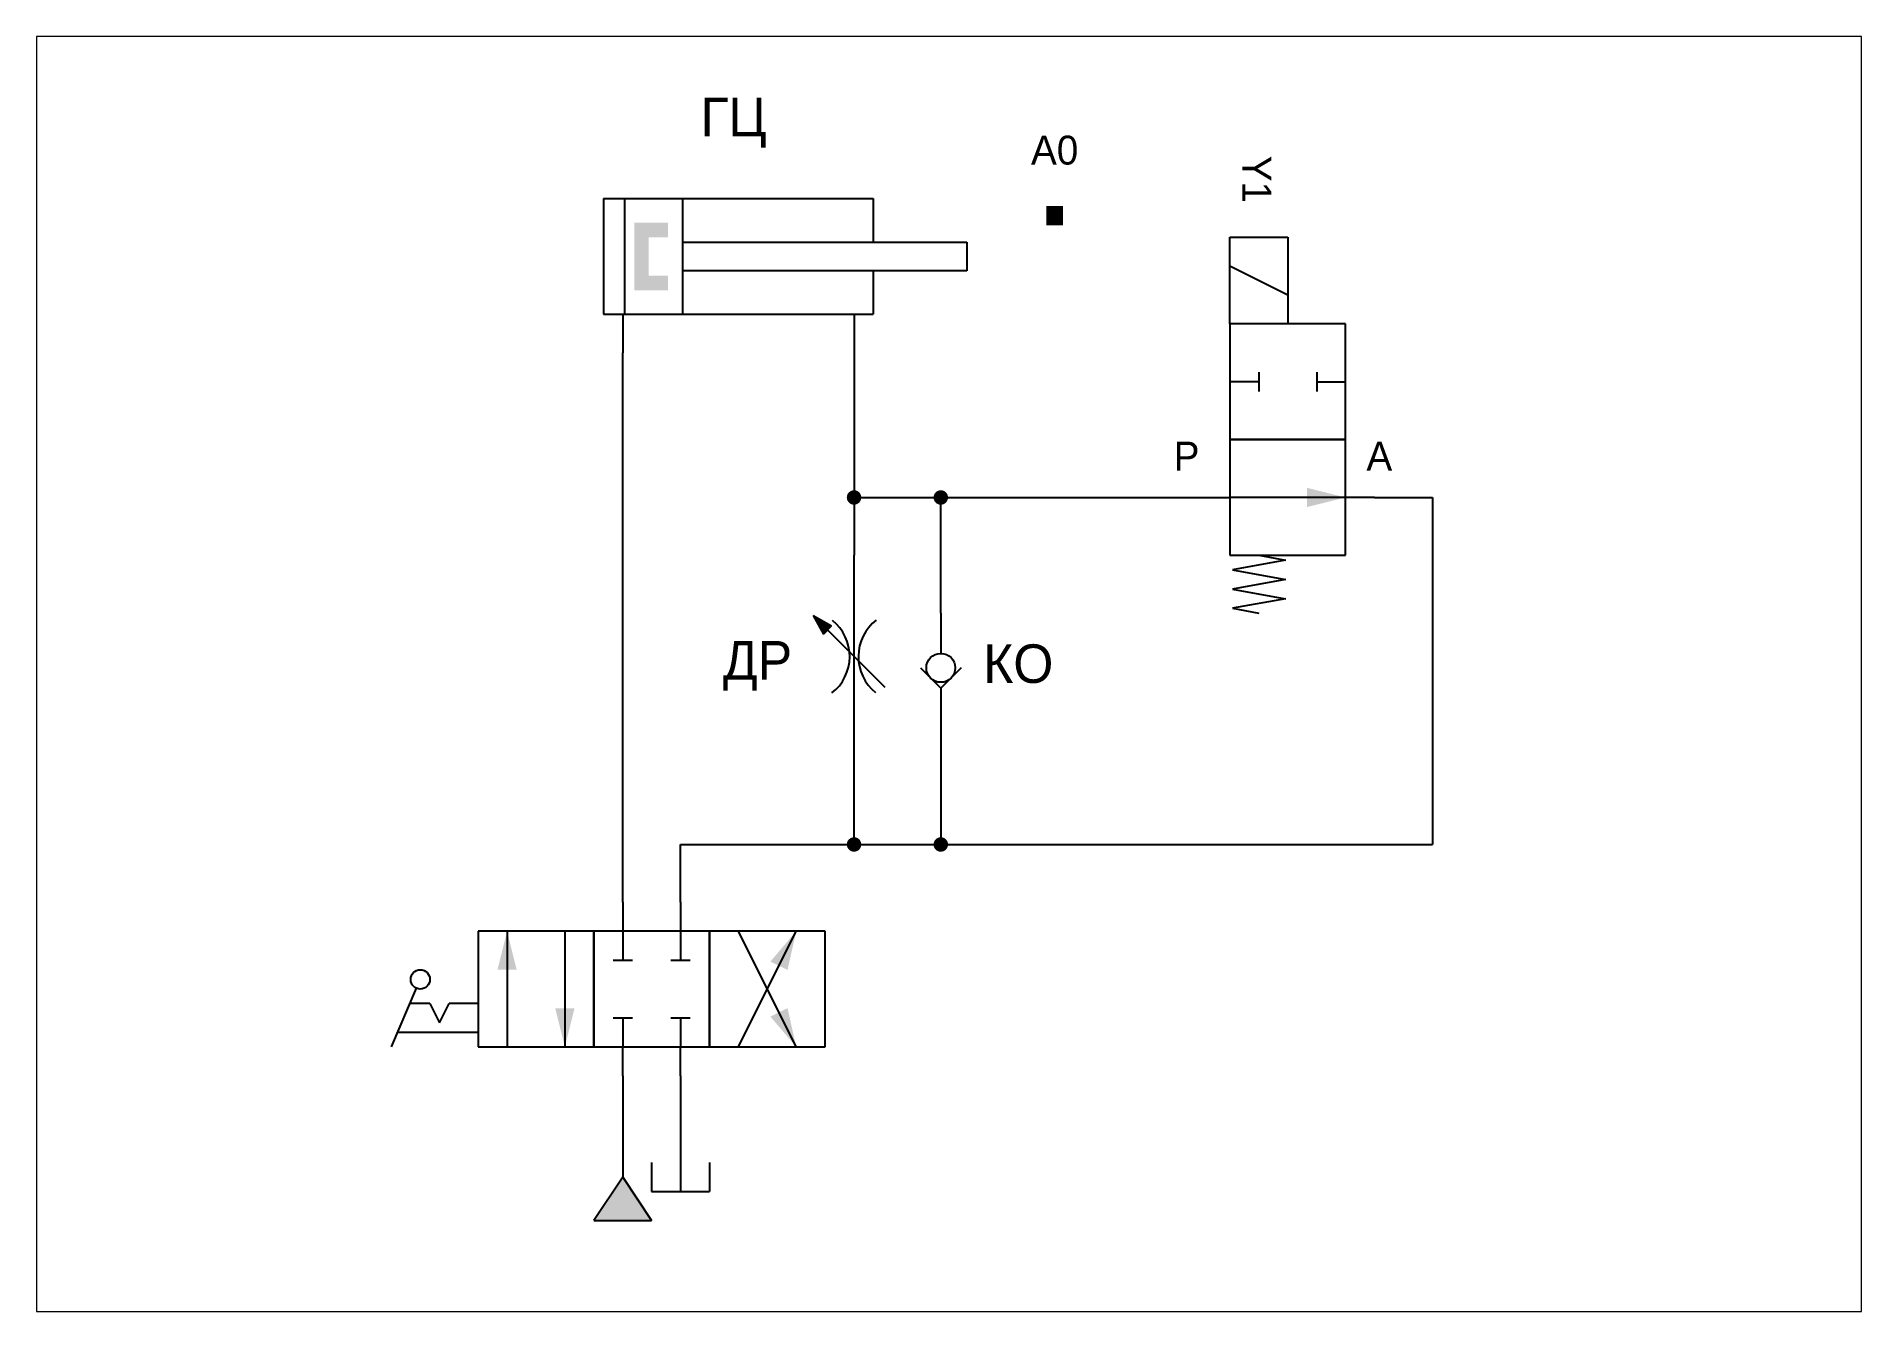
# Paper-space layout 'Layout1' of a CAD drawing. Extents: x 1.14 to 10.22, y 0.79 to 7.14.
# The model-space entities are those that its viewports show. They can reach past a viewport. Long polylines and large blocks are cut down to what shows.
import ezdxf
from ezdxf.enums import TextEntityAlignment as Align

# ---------------------------------------------------------------- set-up
doc = ezdxf.new("R2010")
doc.units = 0
doc.header["$MEASUREMENT"] = 0
doc.linetypes.add('AUSGEZOGEN', pattern=[0])
for name, color, linetype in [('1', 7, 'AUSGEZOGEN'), ('LINES', 7, 'AUSGEZOGEN'), ('TCONNECTIONS', 7, 'AUSGEZOGEN'), ('TEXT', 7, 'AUSGEZOGEN')]:
    doc.layers.add(name, color=color, linetype=linetype)

# ---------------------------------------------------------------- blocks, each defined once
blk = doc.blocks.new('B38')
at = {"layer": '1', "color": 7}
for p, q in [((12, 9), (12, 7.5)), ((15, 9), (15, 7.5)), ((10.5, 7.5), (4.5, 7.5)), ((4.5, 7.5), (4.5, 1.5)), ((6, 7.5), (6, 1.5)), ((9, 7.5), (9, 1.5)), ((10.5, 1.5), (10.5, 7.5)), ((16.5, 7.5), (10.5, 7.5)), ((10.5, 7.5), (10.5, 1.5)), ((12, 7.5), (12, 6)), ((15, 7.5), (15, 6)), ((16.5, 1.5), (16.5, 7.5)), ((22.5, 7.5), (16.5, 7.5)), ((16.5, 7.5), (16.5, 1.5)), ((21, 1.5), (18, 7.5)), ((18, 1.5), (21, 7.5)), ((22.5, 1.5), (22.5, 7.5)), ((11.5, 6), (12.5, 6)), ((14.5, 6), (15.5, 6)), ((0, 1.5), (1.303, 4.541)), ((2, 3.75), (0.964, 3.75)), ((2, 3.75), (2.5, 2.75)), ((2.5, 2.75), (3, 3.75)), ((4.5, 3.75), (3, 3.75)), ((11.5, 3), (12.5, 3)), ((12, 3), (12, 1.5)), ((14.5, 3), (15.5, 3)), ((15, 3), (15, 1.5)), ((4.5, 2.25), (0.321, 2.25)), ((4.5, 1.5), (10.5, 1.5)), ((10.5, 1.5), (16.5, 1.5)), ((12, 0), (12, 1.5)), ((15, 0), (15, 1.5)), ((16.5, 1.5), (22.5, 1.5))]:
    blk.add_line(p, q, dxfattribs=at)
blk.add_circle((1.5, 5), 0.5, dxfattribs=at)
for points in [[(6, 7.5), (5.5, 5.5), (6, 7.5), (6.5, 5.5)], [(21, 7.5), (20.55, 5.49), (21, 7.5), (19.66, 5.93)], [(9, 1.5), (9.5, 3.5), (9, 1.5), (8.5, 3.5)], [(21, 1.5), (20.55, 3.51), (21, 1.5), (19.66, 3.07)]]:
    blk.add_solid(points, dxfattribs=at)
blk = doc.blocks.new('B39')
at = {"layer": '1', "color": 7}
for p, q in [((0, 8), (0, 2)), ((0, 8), (14, 8)), ((1.1, 8), (1.1, 2)), ((4.1, 8), (4.1, 2)), ((14, 8), (14, 5.75)), ((4.1, 5.75), (18.85, 5.75)), ((18.85, 5.75), (18.85, 4.25)), ((18.85, 4.25), (4.1, 4.25)), ((14, 4.25), (14, 2)), ((0, 2), (14, 2)), ((1, 2), (1, 0)), ((13, 2), (13, 0))]:
    blk.add_line(p, q, dxfattribs=at)
for points in [[(1.6, 3.25), (1.6, 6.75), (2.35, 3.25), (2.35, 6.75)], [(1.6, 6), (1.6, 6.75), (3.35, 6), (3.35, 6.75)], [(1.6, 3.25), (1.6, 4), (3.35, 3.25), (3.35, 4)]]:
    blk.add_solid(points, dxfattribs=at)
blk = doc.blocks.new('B40')
at = {"layer": '1', "color": 7}
for p, q in [((2, 3.5), (2, 2.75)), ((2, 2.75), (0.5, 0.5)), ((2, 2.75), (3.5, 0.5)), ((0.5, 0.5), (3.5, 0.5))]:
    blk.add_line(p, q, dxfattribs=at)
blk.add_solid([(2, 2.75), (0.5, 0.5), (2, 2.75), (3.5, 0.5)], dxfattribs=at)
blk = doc.blocks.new('B41')
at = {"layer": '1', "color": 7}
for p, q in [((2, 3.5), (2, 0.5)), ((0.5, 2), (0.5, 0.5)), ((3.5, 2), (3.5, 0.5)), ((0.5, 0.5), (3.5, 0.5))]:
    blk.add_line(p, q, dxfattribs=at)
blk = doc.blocks.new('B42')
at = {"layer": 'TEXT', "color": 7}
blk.add_text('ГЦ', height=2, dxfattribs=at).set_placement((2.5, 1.732), align=Align.CENTER)
blk = doc.blocks.new('B43')
at = {"layer": '1', "color": 7}
for p, q in [((2.526, 0), (2.526, 10.5)), ((0.405, 7.371), (0.935, 6.417)), ((0.405, 7.371), (1.359, 6.841)), ((0.405, 7.371), (4.117, 3.659)), ((0.935, 6.417), (1.359, 6.841))]:
    blk.add_line(p, q, dxfattribs=at)
for centre, start, end in [((-0.099, 5.25), 308, 51), ((5.151, 5.25), 128, 231)]:
    blk.add_arc(centre, 2.401, start, end, dxfattribs=at)
blk.add_solid([(0.405, 7.371), (0.935, 6.417), (0.405, 7.371), (1.359, 6.841)], dxfattribs=at)
blk = doc.blocks.new('B44')
at = {"layer": '1', "color": 7}
for p, q in [((1.061, 6), (1.061, 3.915)), ((0, 3.161), (1.061, 2.1)), ((2.121, 3.161), (1.061, 2.1)), ((1.061, 2.1), (1.061, 0))]:
    blk.add_line(p, q, dxfattribs=at)
blk.add_circle((1.061, 3.161), 0.75, dxfattribs=at)
blk = doc.blocks.new('B45')
at = {"layer": '1', "color": 7}
for p, q in [((1.5, 21), (4.5, 21)), ((1.5, 16.5), (1.5, 21)), ((4.5, 21), (4.5, 16.5)), ((4.5, 18), (1.5, 19.5)), ((1.5, 16.5), (1.5, 10.5)), ((7.5, 16.5), (1.5, 16.5)), ((7.5, 10.5), (7.5, 16.5)), ((3, 13.5), (1.5, 13.5)), ((3, 14), (3, 13)), ((6, 14), (6, 13)), ((6, 13.5), (7.5, 13.5)), ((1.5, 10.5), (7.5, 10.5)), ((1.5, 10.5), (1.5, 4.5)), ((7.5, 10.5), (1.5, 10.5)), ((7.5, 4.5), (7.5, 10.5)), ((0, 7.5), (1.5, 7.5)), ((7.5, 7.5), (1.5, 7.5)), ((9, 7.5), (7.5, 7.5)), ((1.5, 4.5), (7.5, 4.5)), ((4.375, 4.25), (1.625, 3.75)), ((3, 4.5), (4.375, 4.25)), ((1.625, 3.75), (4.375, 3.25)), ((4.375, 3.25), (1.625, 2.75)), ((1.625, 2.75), (4.375, 2.25)), ((4.375, 2.25), (1.625, 1.75)), ((1.625, 1.75), (3, 1.5))]:
    blk.add_line(p, q, dxfattribs=at)
blk.add_solid([(7.5, 7.5), (5.5, 8), (7.5, 7.5), (5.5, 7)], dxfattribs=at)
blk.add_text('Y1', height=1.5, rotation=270, dxfattribs=at).set_placement((2.143, 24), align=Align.CENTER)
for s, p in [('P', (-0.75, 8.893)), ('A', (9.25, 8.893))]:
    blk.add_text(s, height=1.5, dxfattribs=at).set_placement(p, align=Align.CENTER)
blk = doc.blocks.new('B46')
at = {"layer": '1', "color": 7}
blk.add_solid([(3.96, -2.625), (4.84, -2.625), (3.96, -3.625), (4.84, -3.625)], dxfattribs=at)
blk.add_text('A0', height=1.5, dxfattribs=at).set_placement((4.4, -0.482), align=Align.CENTER)
blk = doc.blocks.new('B47')
at = {"layer": 'TCONNECTIONS', "color": 7, "const_width": 0.375}
blk.add_lwpolyline([(1.3125, 1.5, 1), (1.6875, 1.5, 1)], format="xyb", close=True, dxfattribs=at)
blk = doc.blocks.new('B48')
at = {"layer": 'TCONNECTIONS', "color": 7, "const_width": 0.375}
blk.add_lwpolyline([(1.3125, 1.5, 1), (1.6875, 1.5, 1)], format="xyb", close=True, dxfattribs=at)
blk = doc.blocks.new('B49')
at = {"layer": 'TCONNECTIONS', "color": 7, "const_width": 0.375}
blk.add_lwpolyline([(1.3125, 1.5, 1), (1.6875, 1.5, 1)], format="xyb", close=True, dxfattribs=at)
blk = doc.blocks.new('B50')
at = {"layer": 'TCONNECTIONS', "color": 7, "const_width": 0.375}
blk.add_lwpolyline([(1.3125, 1.5, 1), (1.6875, 1.5, 1)], format="xyb", close=True, dxfattribs=at)
blk = doc.blocks.new('B1')
at = {"layer": 'LINES', "color": 7}
for p, q in [((122.75, 107), (122.75, 122)), ((134.75, 122), (134.75, 117.5)), ((134.75, 117.5), (134.75, 117.5)), ((134.75, 117.5), (134.75, 114.5)), ((134.75, 114.5), (134.75, 111.5)), ((134.75, 114.5), (139.25, 114.5)), ((134.75, 114.5), (134.75, 114.5)), ((139.25, 111.5), (139.25, 114.5)), ((139.25, 114.5), (143.75, 114.5)), ((143.75, 114.5), (152.75, 114.5)), ((143.75, 114.5), (143.75, 114.5)), ((161.75, 114.5), (164.75, 114.5)), ((164.75, 114.5), (164.75, 96.5)), ((134.75, 111.5), (134.75, 111.5)), ((139.25, 108.5), (139.25, 111.5)), ((139.25, 111.5), (139.25, 111.5)), ((122.75, 93.5), (122.75, 107)), ((122.75, 107), (122.75, 107)), ((139.25, 102.5), (139.25, 102.5)), ((139.25, 102.5), (139.25, 96.5)), ((134.75, 96.5), (134.75, 101)), ((134.75, 101), (134.75, 101)), ((125.75, 93.5), (125.75, 96.5)), ((125.75, 96.5), (134.75, 96.5)), ((134.75, 96.5), (134.75, 96.5)), ((134.75, 96.5), (139.25, 96.5)), ((134.75, 96.5), (134.75, 96.5)), ((139.25, 96.5), (139.25, 96.5)), ((139.25, 96.5), (164.75, 96.5)), ((122.75, 84.5), (122.75, 83)), ((125.75, 84.5), (125.75, 83)), ((122.75, 83), (122.75, 83)), ((122.75, 83), (122.75, 80)), ((125.75, 83), (125.75, 83)), ((125.75, 83), (125.75, 81.5))]:
    blk.add_line(p, q, dxfattribs=at)

msp = doc.modelspace()

# ---------------------------------------------------------------- block references
at = {"layer": '1'}
for name, p in [('B42', (17.75, 131.5)), ('B46', (32.507, 132.25)), ('B45', (44.5, 107)), ('B39', (13.5, 122)), ('B1', (-108.25, 0)), ('B47', (25, 113)), ('B48', (29.5, 113)), ('B43', (23.974, 101)), ('B44', (29.939, 102.5)), ('B49', (25, 95)), ('B50', (29.5, 95)), ('B38', (2.5, 84.5)), ('B41', (15.5, 78)), ('B40', (12.5, 76.5))]:
    msp.add_blockref(name, p, dxfattribs=at)

# ---------------------------------------------------------------- texts
at = {"linetype": 'Continuous'}
for s, p in [('ДР', (19.695, 105.055)), ('КО', (33.203, 104.88))]:
    msp.add_text(s, height=2, dxfattribs=at).set_placement(p)

psp = doc.layouts.get("Layout1")

# ---------------------------------------------------------------- viewports
at = {"layer": '0', "linetype": 'Continuous'}
psp.add_viewport(center=(5.6783, 3.9667), size=(9.0853, 6.346667), view_center_point=(31.4255, 105.3436), view_height=66.136104, dxfattribs=at)

doc.saveas('drawing.dxf')
